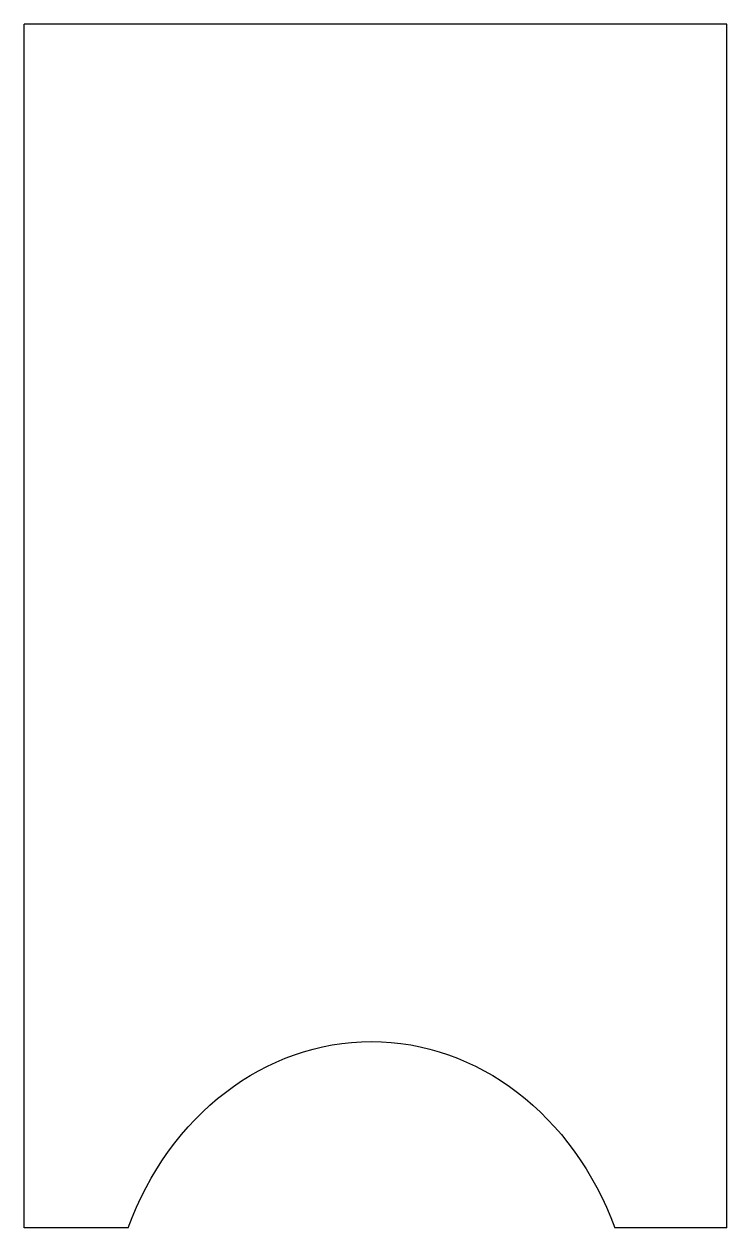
# Model space of a CAD drawing. Extents: x -44.5 to 0, y 710.5 to 786.7.
import ezdxf

# ---------------------------------------------------------------- set-up
doc = ezdxf.new("R2010")
doc.units = 0
doc.layers.get('0').update_dxf_attribs({"linetype": 'continuous'})

# ---------------------------------------------------------------- blocks, each defined once
blk = doc.blocks.new('SHAPE2DVIEW')
at = {"color": 0}
for p, q in [((0, 786.683), (-44.45, 786.683)), ((-44.45, 710.483), (-44.45, 786.683)), ((0, 710.483), (0, 786.683)), ((-37.873, 710.483), (-44.45, 710.483)), ((0, 710.483), (-7.093, 710.483))]:
    blk.add_line(p, q, dxfattribs=at)
at = {"color": 0, "extrusion": (0, 0, -1)}
blk.add_ellipse((-22.483, 702.995), major_axis=(0, 19.284), ratio=0.866025, start_param=5.111189, end_param=7.455182, dxfattribs=at)

msp = doc.modelspace()

# ---------------------------------------------------------------- block references
at = {"color": 0}
msp.add_blockref('SHAPE2DVIEW', (0, 0), dxfattribs=at)

doc.saveas('drawing.dxf')
